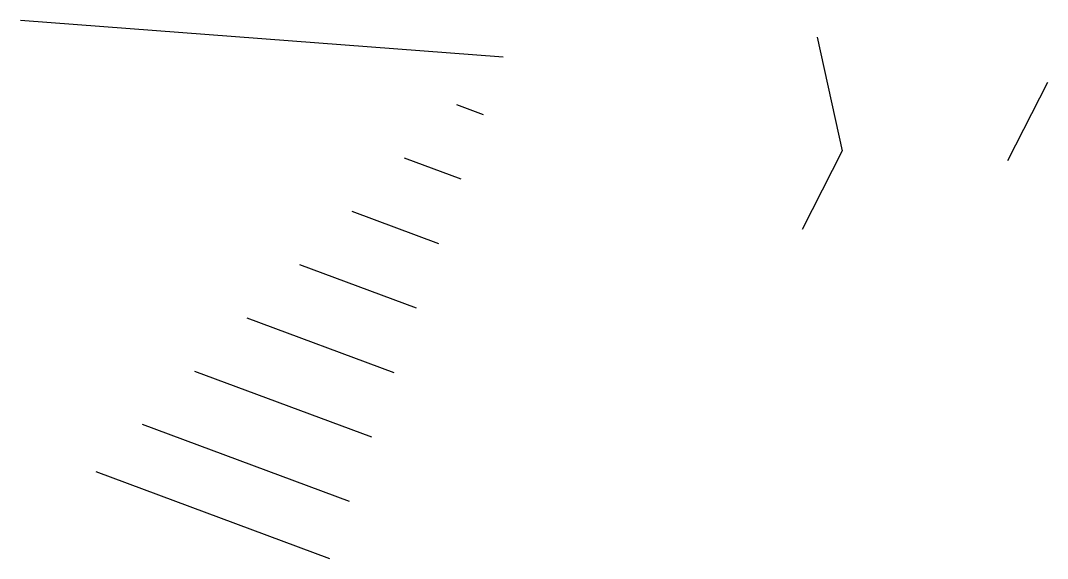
# Model space of a CAD drawing. Units: millimetres at full size, sheet at 1:100. Extents: x -12061 to 25592, y -15551 to 4163.
import ezdxf

# ---------------------------------------------------------------- set-up
doc = ezdxf.new("R2010")
doc.units = ezdxf.units.MM
doc.header["$LTSCALE"] = 100
doc.layers.add('0-0', color=7, linetype='Continuous')

msp = doc.modelspace()

# ---------------------------------------------------------------- linework, layer by layer
at = {"layer": '0-0'}
for p, q in [((5632.7, 2816.3), (-12061.2, 4163.3)), ((25591.8, 1898), (24122.4, -979.6)), ((3928.2, 1083.9), (4906.1, 720.6)), ((2006.5, -869.2), (4087.1, -1642)), ((84.9, -2822.4), (3268, -4004.7)), ((-1836.7, -4775.5), (2449, -6367.3)), ((-3758.4, -6728.6), (1629.9, -8730)), ((-5680, -8681.8), (810.9, -11092.7)), ((-7601.6, -10634.9), (-8.2, -13455.3)), ((-9306.1, -12367.3), (-734.7, -15551))]:
    msp.add_line(p, q, dxfattribs=at)
msp.add_lwpolyline([(17142.9, 3551), (18061.2, -612.2), (16591.8, -3489.8)], dxfattribs=at)

doc.saveas('drawing.dxf')
